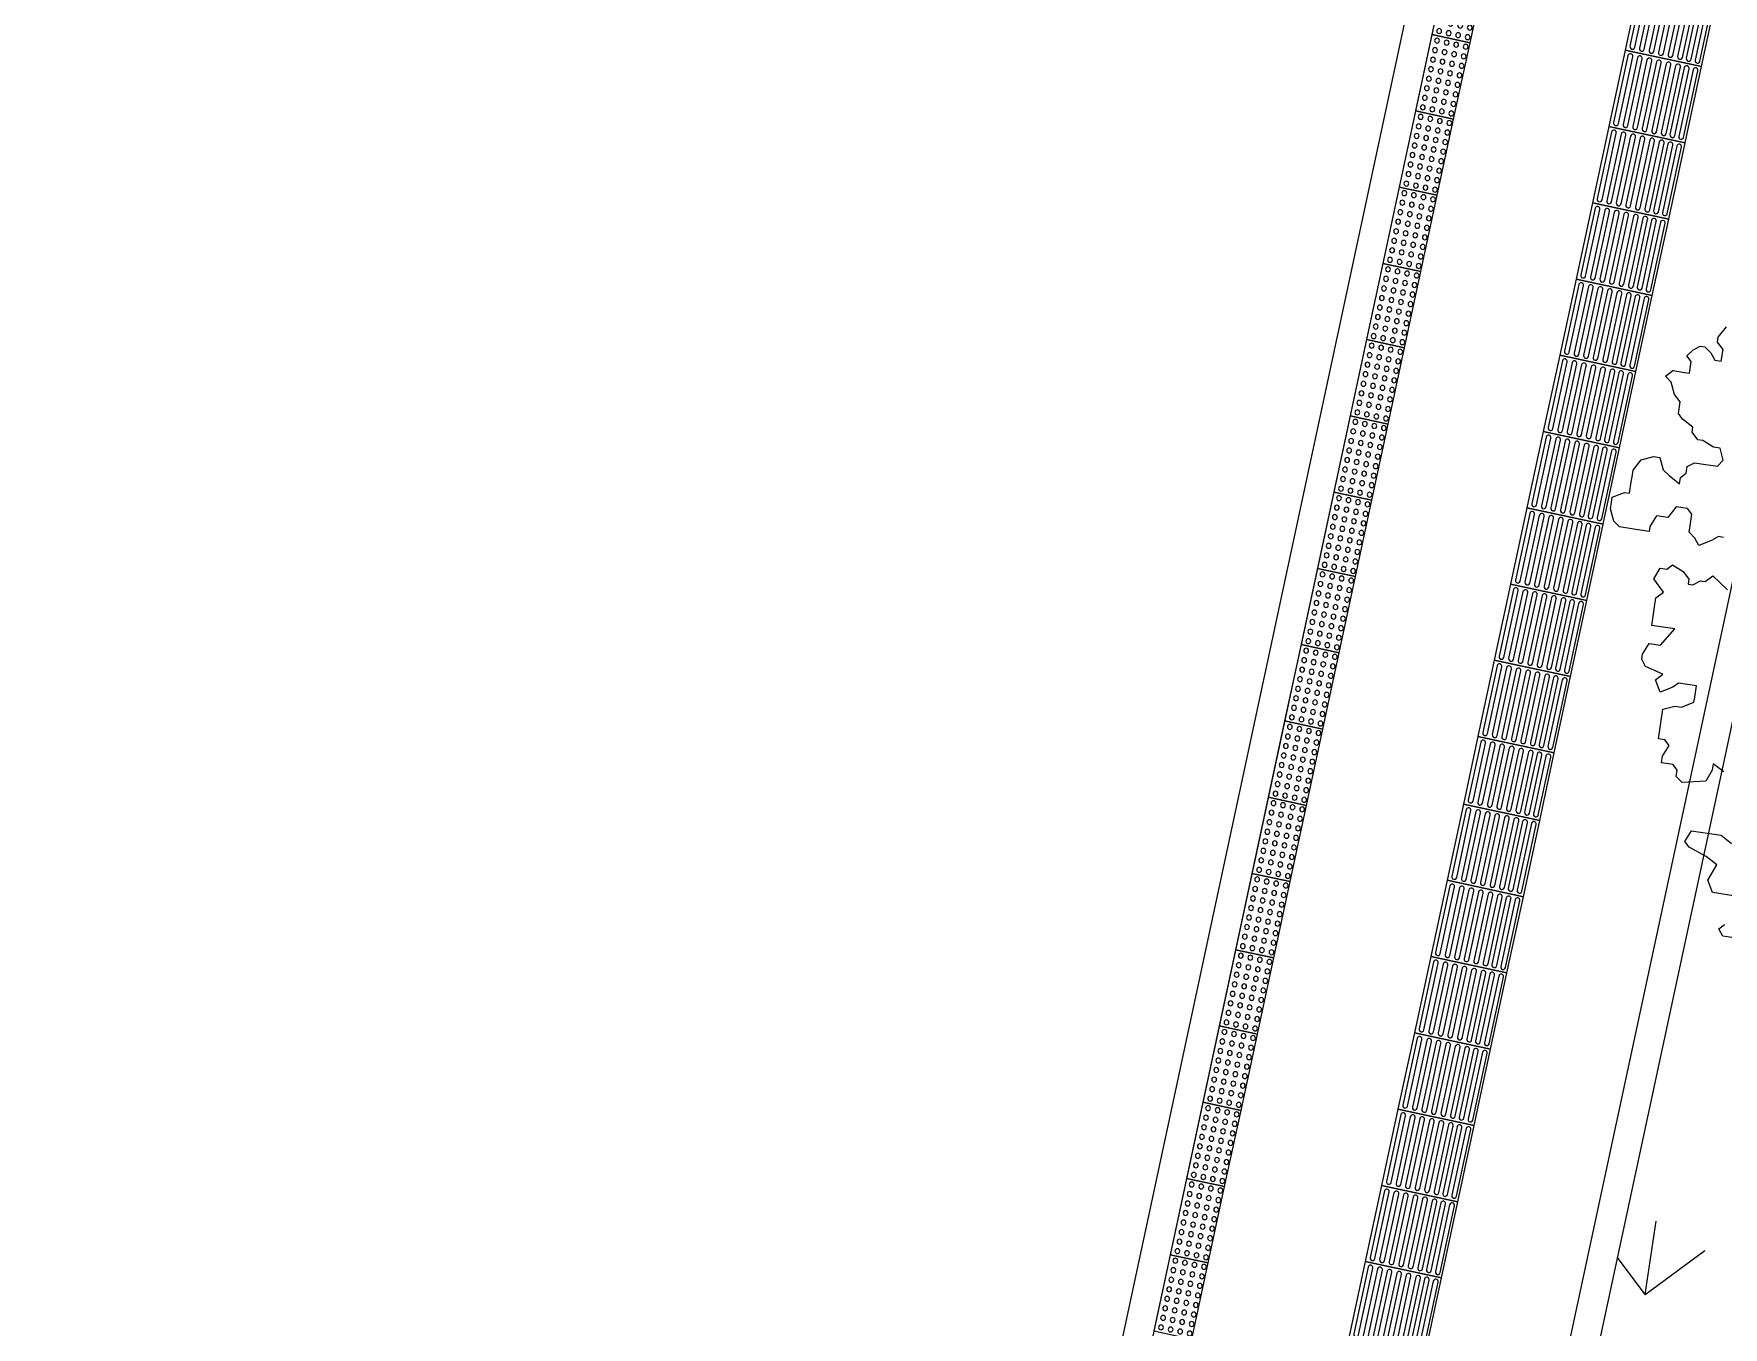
# Model space of a CAD drawing. Header units: millimetres. Extents: x 338 to 506, y 179 to 335.
# Drawn here: x 338.07 to 346.73, y 227.34 to 233.98 of the extents above; entities that cross this region are included whole.
import ezdxf

# ---------------------------------------------------------------- set-up
doc = ezdxf.new("R2010")
doc.units = ezdxf.units.MM
for name, color, linetype in [('ANDEN', 251, 'Continuous'), ('ARBOL-TOP', 3, 'Continuous'), ('MOBILIARIO_URBANO', 51, 'Continuous'), ('MUROS', 32, 'Continuous')]:
    doc.layers.add(name, color=color, linetype=linetype)

# ---------------------------------------------------------------- blocks, each defined once
blk = doc.blocks.new('*U29')
at = {"layer": 'MOBILIARIO_URBANO'}
blk.add_lwpolyline([(1192.979, 208.8296), (1193.379, 208.8296), (1193.379, 208.6296), (1192.979, 208.6296), (1192.979, 208.8296)], dxfattribs=at)
for centre in [(1193.0035, 208.7971), (1193.0035, 208.7471), (1193.0535, 208.7971), (1193.0535, 208.7471), (1193.1035, 208.7971), (1193.1035, 208.7471), (1193.1535, 208.7971), (1193.1535, 208.7471), (1193.2035, 208.7971), (1193.2035, 208.7471), (1193.2535, 208.7971), (1193.2535, 208.7471), (1193.3035, 208.7971), (1193.3035, 208.7471), (1193.3535, 208.7971), (1193.3535, 208.7471), (1193.0035, 208.6971), (1193.0535, 208.6971), (1193.1035, 208.6971), (1193.1535, 208.6971), (1193.2035, 208.6971), (1193.2535, 208.6971), (1193.3035, 208.6971), (1193.3535, 208.6971), (1193.0035, 208.6471), (1193.0535, 208.6471), (1193.1035, 208.6471), (1193.1535, 208.6471), (1193.2035, 208.6471), (1193.2535, 208.6471), (1193.3035, 208.6471), (1193.3535, 208.6471)]:
    blk.add_circle(centre, 0.0125, dxfattribs=at)
blk = doc.blocks.new('*X894')
at = {"color": 0}
for q in [(38.5573, 145.8258), (38.6591, 145.3888), (38.7707, 145.6582)]:
    blk.add_line((38.3897, 145.6582), q, dxfattribs=at)
blk = doc.blocks.new('*U877')
at = {"layer": 'MOBILIARIO_URBANO', "color": 241}
blk.add_lwpolyline([(1146.7184, 221.4799), (1147.1184, 221.4799), (1147.1184, 221.0799), (1146.7184, 221.0799), (1146.7184, 221.4799)], dxfattribs=at)
for points in [[(1146.7432, 221.4099), (1147.0932, 221.4099, -1), (1147.0932, 221.3849), (1146.7432, 221.3849, -1)], [(1146.7433, 221.4599), (1147.0933, 221.4599, -1), (1147.0933, 221.4349), (1146.7433, 221.4349, -1)], [(1146.7432, 221.3599), (1147.0932, 221.3599, -1), (1147.0932, 221.3349), (1146.7432, 221.3349, -1)], [(1146.7431, 221.2599), (1147.0931, 221.2599, -1), (1147.0931, 221.2349), (1146.7431, 221.2349, -1)], [(1146.7432, 221.3099), (1147.0932, 221.3099, -1), (1147.0932, 221.2849), (1146.7432, 221.2849, -1)], [(1146.7429, 221.2099), (1147.0929, 221.2099, -1), (1147.0929, 221.1849), (1146.7429, 221.1849, -1)], [(1146.743, 221.1644), (1147.093, 221.1644, -1), (1147.093, 221.1394), (1146.743, 221.1394, -1)], [(1146.7429, 221.1179), (1147.0929, 221.1179, -1), (1147.0929, 221.0929), (1146.7429, 221.0929, -1)]]:
    blk.add_lwpolyline(points, format="xyb", close=True, dxfattribs=at)
blk = doc.blocks.new('*U882')
at = {"layer": 'MOBILIARIO_URBANO', "color": 241}
blk.add_lwpolyline([(1146.7642, 221.4799), (1147.1184, 221.4799), (1147.1184, 221.0799), (1146.7642, 221.0799), (1146.7642, 221.4799)], dxfattribs=at)
for points in [[(1146.789, 221.4099), (1147.0932, 221.4099, -1), (1147.0932, 221.3849), (1146.789, 221.3849, -1)], [(1146.7891, 221.4599), (1147.0933, 221.4599, -1), (1147.0933, 221.4349), (1146.7891, 221.4349, -1)], [(1146.789, 221.3599), (1147.0932, 221.3599, -1), (1147.0932, 221.3349), (1146.789, 221.3349, -1)], [(1146.7889, 221.3099), (1147.0932, 221.3099, -1), (1147.0932, 221.2849), (1146.7889, 221.2849, -1)], [(1146.7889, 221.2599), (1147.0931, 221.2599, -1), (1147.0931, 221.2349), (1146.7889, 221.2349, -1)], [(1146.7887, 221.2099), (1147.0929, 221.2099, -1), (1147.0929, 221.1849), (1146.7887, 221.1849, -1)], [(1146.7887, 221.1644), (1147.093, 221.1644, -1), (1147.093, 221.1394), (1146.7887, 221.1394, -1)], [(1146.7887, 221.1179), (1147.0929, 221.1179, -1), (1147.0929, 221.0929), (1146.7887, 221.0929, -1)]]:
    blk.add_lwpolyline(points, format="xyb", close=True, dxfattribs=at)
blk = doc.blocks.new('ARBOLITO')
at = {"linetype": 'ByBlock'}
for points in [[(461.8203, 68.9761), (461.8141, 68.9761), (461.8058, 68.9698), (461.7912, 68.9615), (461.785, 68.9698), (461.7767, 68.9761), (461.7767, 68.9844), (461.7767, 68.9989), (461.7705, 69.0052), (461.7559, 69.0052), (461.7476, 68.9906), (461.7331, 68.9906), (461.7268, 68.9761), (461.7268, 68.9698), (461.7102, 68.9698), (461.6894, 68.9698), (461.6811, 68.9761), (461.6749, 68.9906), (461.6749, 68.9989), (461.6749, 69.0052), (461.6894, 69.0135), (461.6957, 69.0135), (461.6957, 69.028), (461.6957, 69.0343), (461.6957, 69.0426), (461.704, 69.0571), (461.7185, 69.0633), (461.7268, 69.0633), (461.7331, 69.0488), (461.7414, 69.0426), (461.7559, 69.0343), (461.7559, 69.0426), (461.7621, 69.0488), (461.7621, 69.0571), (461.7705, 69.0633), (461.785, 69.0633), (461.7912, 69.0633), (461.7996, 69.0633), (461.8058, 69.0717), (461.7996, 69.0862), (461.7912, 69.0862), (461.7767, 69.0924), (461.7705, 69.0924), (461.7621, 69.1008), (461.7621, 69.107), (461.7476, 69.1153), (461.7414, 69.1215), (461.7414, 69.1361), (461.7331, 69.1444), (461.7268, 69.1589), (461.7185, 69.1652), (461.7268, 69.1735), (461.7414, 69.1735), (461.7476, 69.1735), (461.7476, 69.188), (461.7414, 69.1943), (461.7476, 69.2026), (461.7559, 69.2088), (461.7621, 69.2088), (461.7705, 69.2026), (461.7767, 69.1943), (461.785, 69.1943), (461.785, 69.2088), (461.7767, 69.2171), (461.7767, 69.2233), (461.785, 69.2379)], [(461.9159, 68.4815), (461.8931, 68.4815), (461.8868, 68.4899), (461.8931, 68.4961)], [(461.9014, 68.5335), (461.8723, 68.5335), (461.864, 68.548), (461.8723, 68.5688), (461.8577, 68.5771), (461.8349, 68.5854), (461.8286, 68.5917), (461.8349, 68.6062), (461.8577, 68.6062), (461.8723, 68.6062), (461.8868, 68.5979)], [(461.864, 68.6852), (461.8494, 68.6935), (461.8494, 68.6852), (461.8432, 68.6706), (461.8141, 68.6644), (461.8058, 68.6706), (461.8058, 68.6789), (461.7996, 68.6852), (461.785, 68.6852), (461.785, 68.6935), (461.7912, 68.708), (461.785, 68.7143), (461.7767, 68.7143), (461.7767, 68.7517), (461.7912, 68.7579), (461.7996, 68.7579), (461.8141, 68.7662), (461.8141, 68.7724), (461.8141, 68.787), (461.7912, 68.787), (461.785, 68.7808), (461.7705, 68.7724), (461.7621, 68.787), (461.7705, 68.7953), (461.7476, 68.8015), (461.7414, 68.8098), (461.7414, 68.8161), (461.7476, 68.8306), (461.7621, 68.8306), (461.7767, 68.8535), (461.7621, 68.8535), (461.7476, 68.8535), (461.7476, 68.868), (461.7476, 68.8743), (461.7476, 68.8888), (461.7559, 68.8971), (461.7414, 68.9117), (461.7476, 68.9262), (461.7559, 68.9262), (461.7621, 68.9324), (461.7767, 68.9262), (461.785, 68.9179), (461.785, 68.9117), (461.7912, 68.9117), (461.7996, 68.9179), (461.8058, 68.9179), (461.8141, 68.9262), (461.8349, 68.9117)], [(461.8203, 68.9761), (461.8141, 68.9761), (461.8058, 68.9698), (461.7912, 68.9615), (461.785, 68.9698), (461.7767, 68.9761), (461.7767, 68.9844), (461.7767, 68.9989), (461.7705, 69.0052), (461.7559, 69.0052), (461.7476, 68.9906), (461.7331, 68.9906), (461.7268, 68.9761), (461.7268, 68.9698), (461.7102, 68.9698), (461.6894, 68.9698), (461.6811, 68.9761), (461.6749, 68.9906), (461.6749, 68.9989), (461.6749, 69.0052), (461.6894, 69.0135), (461.6957, 69.0135), (461.6957, 69.028), (461.6957, 69.0343), (461.6957, 69.0426), (461.704, 69.0571), (461.7185, 69.0633), (461.7268, 69.0633), (461.7331, 69.0488), (461.7414, 69.0426), (461.7559, 69.0343), (461.7559, 69.0426), (461.7621, 69.0488), (461.7621, 69.0571), (461.7705, 69.0633), (461.785, 69.0633), (461.7912, 69.0633), (461.7996, 69.0633), (461.8058, 69.0717), (461.7996, 69.0862), (461.7912, 69.0862), (461.7767, 69.0924), (461.7705, 69.0924), (461.7621, 69.1008), (461.7621, 69.107), (461.7476, 69.1153), (461.7414, 69.1215), (461.7414, 69.1361), (461.7331, 69.1444), (461.7268, 69.1589), (461.7185, 69.1652), (461.7268, 69.1735), (461.7414, 69.1735), (461.7476, 69.1735), (461.7476, 69.188), (461.7414, 69.1943), (461.7476, 69.2026), (461.7559, 69.2088), (461.7621, 69.2088), (461.7705, 69.2026), (461.7767, 69.1943), (461.785, 69.1943), (461.785, 69.2088), (461.7767, 69.2171), (461.7767, 69.2233), (461.785, 69.2379)], [(461.9159, 68.4815), (461.8931, 68.4815), (461.8868, 68.4899), (461.8931, 68.4961)], [(461.9014, 68.5335), (461.8723, 68.5335), (461.864, 68.548), (461.8723, 68.5688), (461.8577, 68.5771), (461.8349, 68.5854), (461.8286, 68.5917), (461.8349, 68.6062), (461.8577, 68.6062), (461.8723, 68.6062), (461.8868, 68.5979)], [(461.864, 68.6852), (461.8494, 68.6935), (461.8494, 68.6852), (461.8432, 68.6706), (461.8141, 68.6644), (461.8058, 68.6706), (461.8058, 68.6789), (461.7996, 68.6852), (461.785, 68.6852), (461.785, 68.6935), (461.7912, 68.708), (461.785, 68.7143), (461.7767, 68.7143), (461.7767, 68.7517), (461.7912, 68.7579), (461.7996, 68.7579), (461.8141, 68.7662), (461.8141, 68.7724), (461.8141, 68.787), (461.7912, 68.787), (461.785, 68.7808), (461.7705, 68.7724), (461.7621, 68.787), (461.7705, 68.7953), (461.7476, 68.8015), (461.7414, 68.8098), (461.7414, 68.8161), (461.7476, 68.8306), (461.7621, 68.8306), (461.7767, 68.8535), (461.7621, 68.8535), (461.7476, 68.8535), (461.7476, 68.868), (461.7476, 68.8743), (461.7476, 68.8888), (461.7559, 68.8971), (461.7414, 68.9117), (461.7476, 68.9262), (461.7559, 68.9262), (461.7621, 68.9324), (461.7767, 68.9262), (461.785, 68.9179), (461.785, 68.9117), (461.7912, 68.9117), (461.7996, 68.9179), (461.8058, 68.9179), (461.8141, 68.9262), (461.8349, 68.9117)]]:
    blk.add_lwpolyline(points, dxfattribs=at)
blk = doc.blocks.new('A$C7152A42C')
at = {"layer": 'ANDEN'}
for p, q in [((66.18672, 146.47225), (11.20719, 149.96312)), ((66.17721, 146.32255), (11.21649, 149.81223))]:
    blk.add_line(p, q, dxfattribs=at)
for points in [[(24.29376, 84.11145), (24.29376, 97.40319), (25.1145, 97.40319), (25.1145, 97.50319), (25.1145, 103.71936), (25.1145, 103.71936), (25.1145, 103.71936), (25.1145, 104.23388), (25.1145, 104.23388), (25.1145, 104.23388), (25.1145, 104.33388), (25.1145, 110.55005), (25.0145, 110.55005), (24.26949, 110.55005), (24.26949, 110.55005), (24.26949, 146.88337), (54.93114, 144.93637)], [(24.44376, 84.26145), (24.44376, 97.25319), (25.2645, 97.25319), (25.2645, 97.50319), (25.2645, 103.86936), (25.2645, 103.86936), (25.2645, 104.08388), (25.2645, 104.08388), (25.2645, 104.33388), (25.2645, 110.70005), (25.0145, 110.70005), (24.41949, 110.70005), (24.41949, 146.72354), (54.78114, 144.79559)]]:
    blk.add_lwpolyline(points, dxfattribs=at)
at = {"layer": 'ANDEN', "xscale": -1, "rotation": 356.3669368540417}
for name, p in [('*U29', (1215.58224, -135.90789)), ('*U29', (1215.98143, -135.93324)), ('*U29', (1216.38063, -135.95858)), ('*U29', (1216.77983, -135.98393)), ('*U29', (1217.17902, -136.00928)), ('*U29', (1217.57822, -136.03462)), ('*U29', (1217.97742, -136.05997)), ('*U29', (1218.37661, -136.08532)), ('*U29', (1218.77581, -136.11066)), ('*U29', (1219.175, -136.13601)), ('*U29', (1219.5742, -136.16136)), ('*U29', (1219.9734, -136.1867)), ('*U29', (1220.37259, -136.21205)), ('*U29', (1220.77179, -136.2374)), ('*U29', (1221.17098, -136.26274)), ('*U29', (1221.57018, -136.28809)), ('*U29', (1221.96938, -136.31344)), ('*U29', (1222.36857, -136.33878)), ('*U877', (1168.72529, -146.59607)), ('*U877', (1169.12449, -146.62142)), ('*U877', (1169.52369, -146.64677)), ('*U877', (1169.92288, -146.67211)), ('*U877', (1170.32208, -146.69746)), ('*U877', (1170.72127, -146.72281)), ('*U877', (1171.12047, -146.74815)), ('*U882', (1171.51967, -146.7735)), ('*U877', (1171.87319, -146.79595)), ('*U877', (1172.27239, -146.82129)), ('*U877', (1172.67158, -146.84664)), ('*U877', (1173.07078, -146.87199)), ('*U877', (1173.46997, -146.89733)), ('*U877', (1173.86917, -146.92268)), ('*U877', (1174.26837, -146.94803)), ('*U877', (1174.66756, -146.97337)), ('*U877', (1175.06676, -146.99872)), ('*U877', (1175.46595, -147.02406))]:
    blk.add_blockref(name, p, dxfattribs=at)
at = {"layer": 'ANDEN', "color": 251, "linetype": 'Continuous'}
blk.add_blockref('*X894', (0, 0), dxfattribs=at)
at = {"layer": 'ARBOL-TOP', "color": 3, "linetype": 'ByBlock', "xscale": 4.090679926752369, "yscale": 4.090679926752369, "zscale": 4.090679926752369, "rotation": 270}
blk.add_blockref('ARBOLITO', (-239.86872, 2034.99151), dxfattribs=at)

msp = doc.modelspace()

# ---------------------------------------------------------------- block references
at = {"layer": 'MUROS', "color": 32, "rotation": 81.53046525965426}
msp.add_blockref('A$C7152A42C', (484.7482, 168.0844), dxfattribs=at)

doc.saveas('drawing.dxf')
